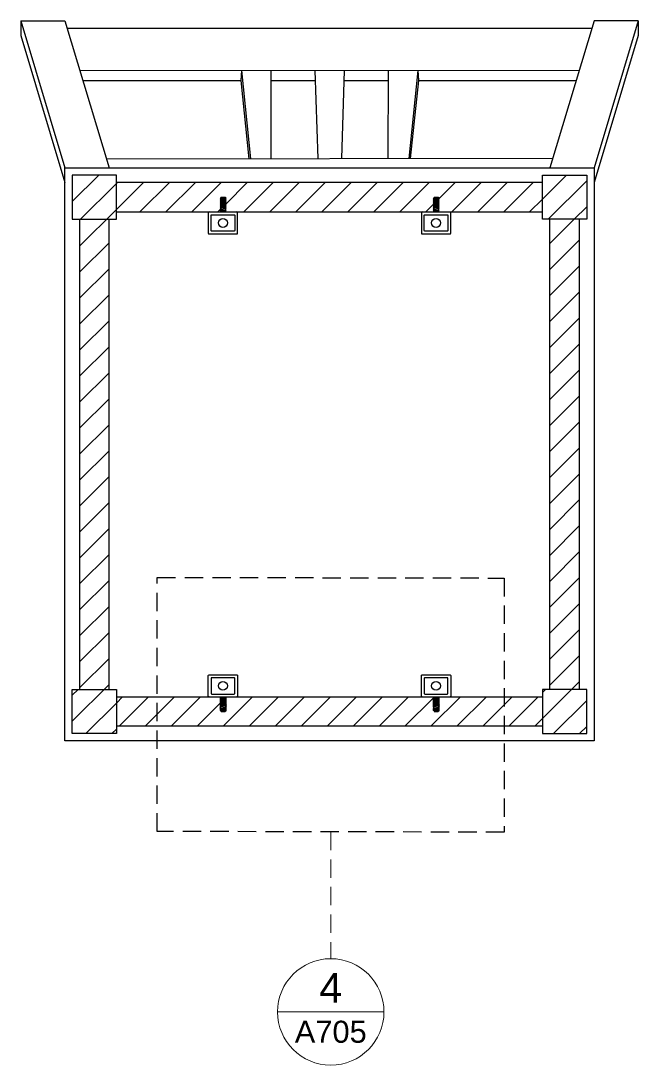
# Model space of a CAD drawing. Header units: inches. Extents: x -56 to 1054, y -93 to 354.
# Drawn here: x 1012 to 1054, y 108.1 to 179.2 of the extents above; entities that cross this region are included whole.
import ezdxf
from ezdxf.enums import TextEntityAlignment as Align

# ---------------------------------------------------------------- set-up
doc = ezdxf.new("R2010")
doc.units = ezdxf.units.IN
doc.header["$MEASUREMENT"] = 0
doc.linetypes.add('DASHED2', pattern=[0.375, 0.25, -0.125])
doc.layers.get('0').update_dxf_attribs({"lineweight": 30})
for name, color, linetype, lineweight in [('A-ANNO-SYMB', 3, 'Continuous', 18), ('RETINI', 7, 'Continuous', 20), ('Viti', 4, 'Continuous', 25)]:
    doc.layers.add(name, color=color, linetype=linetype, lineweight=lineweight)
doc.styles.get("Standard").update_dxf_attribs({"font": 'Arial.ttf'})
pattern_1 = [(45, (164.1227, 40.336), (-0.8838835, 0.8838835), [])]

# ---------------------------------------------------------------- blocks, each defined once
blk = doc.blocks.new('b')
for p, q in [((585.853, 49.4), (585.853, 48)), ((585.903, 49.45), (587.803, 49.45)), ((587.853, 48), (587.853, 49.4)), ((585.903, 47.95), (587.803, 47.95))]:
    blk.add_line(p, q)
for centre, start, end in [((585.903, 49.4), 90, 180), ((587.803, 49.4), 0, 90), ((585.903, 48), 180, 270), ((587.803, 48), 270, 0)]:
    blk.add_arc(centre, 0.05, start, end)

msp = doc.modelspace()

# ---------------------------------------------------------------- hatches: boundary and pattern name
at = {"layer": 'RETINI'}
h = msp.add_hatch(dxfattribs=at)
h.set_pattern_fill('ANSI31', color=256, scale=10)
h.set_pattern_definition(pattern_1)
h.paths.add_polyline_path([(1050.468, 130.698), (1050.468, 133.698), (1047.468, 133.698), (1047.468, 130.698)])
h.paths.add_polyline_path([(1018.468, 133.698), (1015.468, 133.698), (1015.468, 130.698), (1018.468, 130.698)])
h.paths.add_polyline_path([(1018.468, 165.698), (1018.468, 168.698), (1015.468, 168.698), (1015.468, 165.698)])
h.paths.add_polyline_path([(1017.968, 165.698), (1015.968, 165.698), (1015.968, 133.698), (1017.968, 133.698)])
h = msp.add_hatch(dxfattribs=at)
h.set_pattern_fill('ANSI31', color=256, scale=10)
h.set_pattern_definition(pattern_1)
h.paths.add_polyline_path([(1047.468, 168.698), (1047.468, 165.698), (1050.468, 165.698), (1050.468, 168.698)])
h = msp.add_hatch(dxfattribs=at)
h.set_pattern_fill('ANSI31', color=256, scale=10)
h.set_pattern_definition(pattern_1)
h.paths.add_polyline_path([(1040.081, 167.198), (1040.356, 167.198, -0.414214), (1040.381, 167.173), (1040.381, 167.168), (1040.431, 167.148), (1040.381, 167.098), (1040.431, 167.078), (1040.381, 167.028), (1040.431, 167.008), (1040.381, 166.958), (1040.431, 166.938), (1040.381, 166.888), (1040.431, 166.868), (1040.381, 166.818), (1040.431, 166.798), (1040.381, 166.748), (1040.431, 166.728), (1040.381, 166.678), (1040.431, 166.658), (1040.381, 166.608), (1040.431, 166.588), (1040.381, 166.538), (1040.431, 166.518), (1040.381, 166.468), (1040.431, 166.448), (1040.381, 166.398), (1040.431, 166.378), (1040.381, 166.328), (1040.431, 166.308), (1040.381, 166.258), (1040.431, 166.238), (1040.391, 166.198), (1041.168, 166.198), (1047.468, 166.198), (1047.468, 168.198), (1018.468, 168.198), (1018.468, 166.198), (1025.546, 166.198), (1025.581, 166.233), (1025.531, 166.253), (1025.581, 166.303), (1025.531, 166.323), (1025.581, 166.373), (1025.531, 166.393), (1025.581, 166.443), (1025.531, 166.463), (1025.581, 166.513), (1025.531, 166.533), (1025.581, 166.583), (1025.531, 166.603), (1025.581, 166.653), (1025.531, 166.673), (1025.581, 166.723), (1025.531, 166.743), (1025.581, 166.793), (1025.531, 166.813), (1025.581, 166.863), (1025.531, 166.883), (1025.581, 166.933), (1025.531, 166.953), (1025.581, 167.003), (1025.531, 167.023), (1025.581, 167.073), (1025.531, 167.093), (1025.581, 167.143), (1025.581, 167.198), (1025.856, 167.198, -0.414214), (1025.881, 167.173), (1025.881, 167.168), (1025.931, 167.148), (1025.881, 167.098), (1025.931, 167.078), (1025.881, 167.028), (1025.931, 167.008), (1025.881, 166.958), (1025.931, 166.938), (1025.881, 166.888), (1025.931, 166.868), (1025.881, 166.818), (1025.931, 166.798), (1025.881, 166.748), (1025.931, 166.728), (1025.881, 166.678), (1025.931, 166.658), (1025.881, 166.608), (1025.931, 166.588), (1025.881, 166.538), (1025.931, 166.518), (1025.881, 166.468), (1025.931, 166.448), (1025.881, 166.398), (1025.931, 166.378), (1025.881, 166.328), (1025.931, 166.308), (1025.881, 166.258), (1025.931, 166.238), (1025.891, 166.198), (1026.668, 166.198), (1040.046, 166.198), (1040.081, 166.233), (1040.031, 166.253), (1040.081, 166.303), (1040.031, 166.323), (1040.081, 166.373), (1040.031, 166.393), (1040.081, 166.443), (1040.031, 166.463), (1040.081, 166.513), (1040.031, 166.533), (1040.081, 166.583), (1040.031, 166.603), (1040.081, 166.653), (1040.031, 166.673), (1040.081, 166.723), (1040.031, 166.743), (1040.081, 166.793), (1040.031, 166.813), (1040.081, 166.863), (1040.031, 166.883), (1040.081, 166.933), (1040.031, 166.953), (1040.081, 167.003), (1040.031, 167.023), (1040.081, 167.073), (1040.031, 167.093), (1040.081, 167.143)])
h.paths.add_polyline_path([(1049.968, 165.698), (1047.968, 165.698), (1047.968, 133.698), (1049.968, 133.698)])
h = msp.add_hatch(dxfattribs=at)
h.set_pattern_fill('ANSI31', color=256, scale=10)
h.set_pattern_definition(pattern_1)
h.paths.add_polyline_path([(1047.468, 133.198), (1040.391, 133.198), (1040.481, 133.108), (1040.381, 133.068), (1040.481, 132.968), (1040.381, 132.928), (1040.481, 132.828), (1040.381, 132.788), (1040.481, 132.688), (1040.381, 132.648), (1040.481, 132.548), (1040.381, 132.508), (1040.481, 132.408), (1040.381, 132.368), (1040.481, 132.268), (1040.381, 132.228), (1040.381, 132.198), (1040.106, 132.198, -0.414214), (1040.081, 132.223), (1040.081, 132.253), (1039.981, 132.353), (1040.081, 132.393), (1039.981, 132.493), (1040.081, 132.533), (1039.981, 132.633), (1040.081, 132.673), (1039.981, 132.773), (1040.081, 132.813), (1039.981, 132.913), (1040.081, 132.953), (1039.981, 133.053), (1040.081, 133.093), (1039.976, 133.198), (1039.268, 133.198), (1025.891, 133.198), (1025.981, 133.108), (1025.881, 133.068), (1025.981, 132.968), (1025.881, 132.928), (1025.981, 132.828), (1025.881, 132.788), (1025.981, 132.688), (1025.881, 132.648), (1025.981, 132.548), (1025.881, 132.508), (1025.981, 132.408), (1025.881, 132.368), (1025.981, 132.268), (1025.881, 132.228), (1025.881, 132.198), (1025.606, 132.198, -0.414214), (1025.581, 132.223), (1025.581, 132.253), (1025.481, 132.353), (1025.581, 132.393), (1025.481, 132.493), (1025.581, 132.533), (1025.481, 132.633), (1025.581, 132.673), (1025.481, 132.773), (1025.581, 132.813), (1025.481, 132.913), (1025.581, 132.953), (1025.481, 133.053), (1025.581, 133.093), (1025.476, 133.198), (1024.768, 133.198), (1018.468, 133.198), (1018.468, 131.198), (1047.468, 131.198)])

# ---------------------------------------------------------------- linework, layer by layer
for p, q in [((1011.968, 179.198), (1014.968, 169.198)), ((1011.968, 179.198), (1011.968, 178.198)), ((1011.968, 179.198), (1014.968, 179.198)), ((1014.968, 179.198), (1017.968, 169.198)), ((1050.968, 179.198), (1047.968, 169.198)), ((1053.968, 179.198), (1050.968, 169.198)), ((1053.968, 179.198), (1050.968, 179.198)), ((1053.968, 179.198), (1053.968, 178.198)), ((1015.118, 178.698), (1050.818, 178.698)), ((1011.968, 178.198), (1014.968, 168.198)), ((1053.968, 178.198), (1050.968, 168.198)), ((1015.981, 175.824), (1049.961, 175.842)), ((1026.971, 175.83), (1026.928, 175.131)), ((1026.971, 175.833), (1027.588, 169.82)), ((1028.971, 175.833), (1028.981, 169.822)), ((1031.971, 175.833), (1032.167, 169.827)), ((1031.971, 175.833), (1032.167, 169.827)), ((1033.971, 175.833), (1033.775, 169.83)), ((1033.971, 175.833), (1033.775, 169.83)), ((1036.971, 175.833), (1036.941, 169.835)), ((1038.971, 175.833), (1038.356, 169.837)), ((1038.971, 175.83), (1039.014, 175.131)), ((1016.189, 175.131), (1026.928, 175.131)), ((1026.928, 175.131), (1027.485, 169.82)), ((1028.972, 175.131), (1031.994, 175.131)), ((1033.948, 175.131), (1036.968, 175.131)), ((1039.014, 175.131), (1038.458, 169.837)), ((1039.014, 175.131), (1049.748, 175.131)), ((1017.787, 169.804), (1048.165, 169.853)), ((1047.468, 168.198), (1018.468, 168.198)), ((1015.968, 165.698), (1017.968, 165.698)), ((1015.968, 165.698), (1015.968, 133.698)), ((1017.968, 133.698), (1017.968, 165.698)), ((1018.468, 166.198), (1047.468, 166.198)), ((1047.968, 133.698), (1047.968, 165.698)), ((1049.968, 165.698), (1049.968, 133.698)), ((1015.968, 133.698), (1017.968, 133.698)), ((1018.468, 133.198), (1047.468, 133.198)), ((1047.468, 131.198), (1018.468, 131.198))]:
    msp.add_line(p, q)
for points in [[(1014.968, 169.198), (1050.968, 169.198), (1050.968, 130.198), (1014.968, 130.198)], [(1018.468, 168.698), (1015.468, 168.698), (1015.468, 165.698), (1018.468, 165.698)], [(1047.468, 168.698), (1050.468, 168.698), (1050.468, 165.698), (1047.468, 165.698)], [(1018.468, 130.698), (1015.468, 130.698), (1015.468, 133.698), (1018.468, 133.698)], [(1047.468, 130.698), (1050.468, 130.698), (1050.468, 133.698), (1047.468, 133.698)]]:
    msp.add_lwpolyline(points, close=True)
at = {"linetype": 'DASHED2', "ltscale": 5}
msp.add_lwpolyline([(1021.25, 141.332), (1044.859, 141.285), (1044.859, 123.99), (1021.25, 124.037)], close=True, dxfattribs=at)
at = {"layer": 'A-ANNO-SYMB', "linetype": 'DASHED2', "ltscale": 5}
msp.add_line((1033.054, 124.013), (1033.054, 115.381), dxfattribs=at)
at = {"layer": 'A-ANNO-SYMB', "linetype": 'Continuous'}
msp.add_line((1029.434, 111.76), (1036.674, 111.76), dxfattribs=at)
msp.add_circle((1033.054, 111.76), 3.62, dxfattribs=at)
at = {"layer": 'Viti'}
for p, q in [((1025.581, 167.143), (1025.531, 167.093)), ((1025.531, 167.093), (1025.581, 167.073)), ((1025.581, 167.073), (1025.531, 167.023)), ((1025.531, 167.023), (1025.581, 167.003)), ((1025.581, 167.003), (1025.531, 166.953)), ((1025.581, 167.143), (1025.581, 167.173)), ((1025.881, 167.168), (1025.581, 167.143)), ((1025.881, 167.098), (1025.581, 167.073)), ((1025.881, 167.028), (1025.581, 167.003)), ((1025.606, 167.198), (1025.856, 167.198)), ((1025.881, 167.173), (1025.881, 167.168)), ((1025.931, 167.148), (1025.881, 167.168)), ((1025.881, 167.098), (1025.931, 167.148)), ((1025.931, 167.078), (1025.881, 167.098)), ((1025.881, 167.028), (1025.931, 167.078)), ((1025.931, 167.008), (1025.881, 167.028)), ((1025.881, 166.958), (1025.931, 167.008)), ((1040.081, 167.143), (1040.031, 167.093)), ((1040.031, 167.093), (1040.081, 167.073)), ((1040.081, 167.073), (1040.031, 167.023)), ((1040.031, 167.023), (1040.081, 167.003)), ((1040.081, 167.003), (1040.031, 166.953)), ((1040.081, 167.143), (1040.081, 167.173)), ((1040.381, 167.168), (1040.081, 167.143)), ((1040.381, 167.098), (1040.081, 167.073)), ((1040.381, 167.028), (1040.081, 167.003)), ((1040.106, 167.198), (1040.356, 167.198)), ((1040.381, 167.173), (1040.381, 167.168)), ((1040.431, 167.148), (1040.381, 167.168)), ((1040.381, 167.098), (1040.431, 167.148)), ((1040.431, 167.078), (1040.381, 167.098)), ((1040.381, 167.028), (1040.431, 167.078)), ((1040.431, 167.008), (1040.381, 167.028)), ((1040.381, 166.958), (1040.431, 167.008)), ((1025.531, 166.953), (1025.581, 166.933)), ((1025.581, 166.933), (1025.531, 166.883)), ((1025.531, 166.883), (1025.581, 166.863)), ((1025.581, 166.863), (1025.531, 166.813)), ((1025.531, 166.813), (1025.581, 166.793)), ((1025.581, 166.793), (1025.531, 166.743)), ((1025.531, 166.743), (1025.581, 166.723)), ((1025.581, 166.723), (1025.531, 166.673)), ((1025.531, 166.673), (1025.581, 166.653)), ((1025.581, 166.653), (1025.531, 166.603)), ((1025.531, 166.603), (1025.581, 166.583)), ((1025.581, 166.583), (1025.531, 166.533)), ((1025.531, 166.533), (1025.581, 166.513)), ((1025.581, 166.513), (1025.531, 166.463)), ((1025.531, 166.463), (1025.581, 166.443)), ((1025.581, 166.443), (1025.531, 166.393)), ((1025.531, 166.393), (1025.581, 166.373)), ((1025.581, 166.373), (1025.531, 166.323)), ((1025.531, 166.323), (1025.581, 166.303)), ((1025.581, 166.303), (1025.531, 166.253)), ((1025.881, 166.958), (1025.581, 166.933)), ((1025.881, 166.888), (1025.581, 166.863)), ((1025.881, 166.818), (1025.581, 166.793)), ((1025.881, 166.748), (1025.581, 166.723)), ((1025.881, 166.678), (1025.581, 166.653)), ((1025.881, 166.608), (1025.581, 166.583)), ((1025.881, 166.538), (1025.581, 166.513)), ((1025.881, 166.468), (1025.581, 166.443)), ((1025.881, 166.398), (1025.581, 166.373)), ((1025.881, 166.328), (1025.581, 166.303)), ((1025.931, 166.938), (1025.881, 166.958)), ((1025.881, 166.888), (1025.931, 166.938)), ((1025.931, 166.868), (1025.881, 166.888)), ((1025.881, 166.818), (1025.931, 166.868)), ((1025.931, 166.798), (1025.881, 166.818)), ((1025.881, 166.748), (1025.931, 166.798)), ((1025.931, 166.728), (1025.881, 166.748)), ((1025.881, 166.678), (1025.931, 166.728)), ((1025.931, 166.658), (1025.881, 166.678)), ((1025.881, 166.608), (1025.931, 166.658)), ((1025.931, 166.588), (1025.881, 166.608)), ((1025.881, 166.538), (1025.931, 166.588)), ((1025.931, 166.518), (1025.881, 166.538)), ((1025.881, 166.468), (1025.931, 166.518)), ((1025.931, 166.448), (1025.881, 166.468)), ((1025.881, 166.398), (1025.931, 166.448)), ((1025.931, 166.378), (1025.881, 166.398)), ((1025.881, 166.328), (1025.931, 166.378)), ((1025.931, 166.308), (1025.881, 166.328)), ((1025.881, 166.258), (1025.931, 166.308)), ((1040.031, 166.953), (1040.081, 166.933)), ((1040.081, 166.933), (1040.031, 166.883)), ((1040.031, 166.883), (1040.081, 166.863)), ((1040.081, 166.863), (1040.031, 166.813)), ((1040.031, 166.813), (1040.081, 166.793)), ((1040.081, 166.793), (1040.031, 166.743)), ((1040.031, 166.743), (1040.081, 166.723)), ((1040.081, 166.723), (1040.031, 166.673)), ((1040.031, 166.673), (1040.081, 166.653)), ((1040.081, 166.653), (1040.031, 166.603)), ((1040.031, 166.603), (1040.081, 166.583)), ((1040.081, 166.583), (1040.031, 166.533)), ((1040.031, 166.533), (1040.081, 166.513)), ((1040.081, 166.513), (1040.031, 166.463)), ((1040.031, 166.463), (1040.081, 166.443)), ((1040.081, 166.443), (1040.031, 166.393)), ((1040.031, 166.393), (1040.081, 166.373)), ((1040.081, 166.373), (1040.031, 166.323)), ((1040.031, 166.323), (1040.081, 166.303)), ((1040.081, 166.303), (1040.031, 166.253)), ((1040.381, 166.958), (1040.081, 166.933)), ((1040.381, 166.888), (1040.081, 166.863)), ((1040.381, 166.818), (1040.081, 166.793)), ((1040.381, 166.748), (1040.081, 166.723)), ((1040.381, 166.678), (1040.081, 166.653)), ((1040.381, 166.608), (1040.081, 166.583)), ((1040.381, 166.538), (1040.081, 166.513)), ((1040.381, 166.468), (1040.081, 166.443)), ((1040.381, 166.398), (1040.081, 166.373)), ((1040.381, 166.328), (1040.081, 166.303)), ((1040.431, 166.938), (1040.381, 166.958)), ((1040.381, 166.888), (1040.431, 166.938)), ((1040.431, 166.868), (1040.381, 166.888)), ((1040.381, 166.818), (1040.431, 166.868)), ((1040.431, 166.798), (1040.381, 166.818)), ((1040.381, 166.748), (1040.431, 166.798)), ((1040.431, 166.728), (1040.381, 166.748)), ((1040.381, 166.678), (1040.431, 166.728)), ((1040.431, 166.658), (1040.381, 166.678)), ((1040.381, 166.608), (1040.431, 166.658)), ((1040.431, 166.588), (1040.381, 166.608)), ((1040.381, 166.538), (1040.431, 166.588)), ((1040.431, 166.518), (1040.381, 166.538)), ((1040.381, 166.468), (1040.431, 166.518)), ((1040.431, 166.448), (1040.381, 166.468)), ((1040.381, 166.398), (1040.431, 166.448)), ((1040.431, 166.378), (1040.381, 166.398)), ((1040.381, 166.328), (1040.431, 166.378)), ((1040.431, 166.308), (1040.381, 166.328)), ((1040.381, 166.258), (1040.431, 166.308)), ((1025.531, 166.253), (1025.581, 166.233)), ((1025.581, 166.233), (1025.546, 166.198)), ((1025.546, 166.198), (1025.891, 166.198)), ((1025.881, 166.258), (1025.581, 166.233)), ((1025.931, 166.238), (1025.881, 166.258)), ((1025.891, 166.198), (1025.931, 166.238)), ((1040.031, 166.253), (1040.081, 166.233)), ((1040.081, 166.233), (1040.046, 166.198)), ((1040.046, 166.198), (1040.391, 166.198)), ((1040.381, 166.258), (1040.081, 166.233)), ((1040.431, 166.238), (1040.381, 166.258)), ((1040.391, 166.198), (1040.431, 166.238)), ((1025.531, 133.143), (1025.581, 133.163)), ((1025.581, 133.093), (1025.531, 133.143)), ((1025.531, 133.073), (1025.581, 133.093)), ((1025.581, 133.023), (1025.531, 133.073)), ((1025.531, 133.003), (1025.581, 133.023)), ((1025.581, 132.953), (1025.531, 133.003)), ((1025.531, 132.933), (1025.581, 132.953)), ((1025.581, 132.883), (1025.531, 132.933)), ((1025.531, 132.863), (1025.581, 132.883)), ((1025.581, 133.163), (1025.546, 133.198)), ((1025.881, 133.138), (1025.581, 133.163)), ((1025.881, 133.068), (1025.581, 133.093)), ((1025.881, 132.998), (1025.581, 133.023)), ((1025.881, 132.928), (1025.581, 132.953)), ((1025.881, 132.858), (1025.581, 132.883)), ((1025.931, 133.158), (1025.881, 133.138)), ((1025.881, 133.138), (1025.931, 133.088)), ((1025.931, 133.088), (1025.881, 133.068)), ((1025.881, 133.068), (1025.931, 133.018)), ((1025.931, 133.018), (1025.881, 132.998)), ((1025.881, 132.998), (1025.931, 132.948)), ((1025.931, 132.948), (1025.881, 132.928)), ((1025.881, 132.928), (1025.931, 132.878)), ((1025.891, 133.198), (1025.931, 133.158)), ((1040.031, 133.143), (1040.081, 133.163)), ((1040.081, 133.093), (1040.031, 133.143)), ((1040.031, 133.073), (1040.081, 133.093)), ((1040.081, 133.023), (1040.031, 133.073)), ((1040.031, 133.003), (1040.081, 133.023)), ((1040.081, 132.953), (1040.031, 133.003)), ((1040.031, 132.933), (1040.081, 132.953)), ((1040.081, 132.883), (1040.031, 132.933)), ((1040.031, 132.863), (1040.081, 132.883)), ((1040.081, 133.163), (1040.046, 133.198)), ((1040.381, 133.138), (1040.081, 133.163)), ((1040.381, 133.068), (1040.081, 133.093)), ((1040.381, 132.998), (1040.081, 133.023)), ((1040.381, 132.928), (1040.081, 132.953)), ((1040.381, 132.858), (1040.081, 132.883)), ((1040.431, 133.158), (1040.381, 133.138)), ((1040.381, 133.138), (1040.431, 133.088)), ((1040.431, 133.088), (1040.381, 133.068)), ((1040.381, 133.068), (1040.431, 133.018)), ((1040.431, 133.018), (1040.381, 132.998)), ((1040.381, 132.998), (1040.431, 132.948)), ((1040.431, 132.948), (1040.381, 132.928)), ((1040.381, 132.928), (1040.431, 132.878)), ((1040.391, 133.198), (1040.431, 133.158)), ((1025.581, 132.813), (1025.531, 132.863)), ((1025.531, 132.793), (1025.581, 132.813)), ((1025.581, 132.743), (1025.531, 132.793)), ((1025.531, 132.723), (1025.581, 132.743)), ((1025.581, 132.673), (1025.531, 132.723)), ((1025.531, 132.653), (1025.581, 132.673)), ((1025.581, 132.603), (1025.531, 132.653)), ((1025.531, 132.583), (1025.581, 132.603)), ((1025.581, 132.533), (1025.531, 132.583)), ((1025.531, 132.513), (1025.581, 132.533)), ((1025.581, 132.463), (1025.531, 132.513)), ((1025.531, 132.443), (1025.581, 132.463)), ((1025.581, 132.393), (1025.531, 132.443)), ((1025.531, 132.373), (1025.581, 132.393)), ((1025.581, 132.323), (1025.531, 132.373)), ((1025.531, 132.303), (1025.581, 132.323)), ((1025.581, 132.253), (1025.531, 132.303)), ((1025.881, 132.788), (1025.581, 132.813)), ((1025.881, 132.718), (1025.581, 132.743)), ((1025.881, 132.648), (1025.581, 132.673)), ((1025.881, 132.578), (1025.581, 132.603)), ((1025.881, 132.508), (1025.581, 132.533)), ((1025.881, 132.438), (1025.581, 132.463)), ((1025.881, 132.368), (1025.581, 132.393)), ((1025.881, 132.298), (1025.581, 132.323)), ((1025.881, 132.228), (1025.581, 132.253)), ((1025.581, 132.253), (1025.581, 132.223)), ((1025.606, 132.198), (1025.856, 132.198)), ((1025.931, 132.878), (1025.881, 132.858)), ((1025.881, 132.858), (1025.931, 132.808)), ((1025.931, 132.808), (1025.881, 132.788)), ((1025.881, 132.788), (1025.931, 132.738)), ((1025.931, 132.738), (1025.881, 132.718)), ((1025.881, 132.718), (1025.931, 132.668)), ((1025.931, 132.668), (1025.881, 132.648)), ((1025.881, 132.648), (1025.931, 132.598)), ((1025.931, 132.598), (1025.881, 132.578)), ((1025.881, 132.578), (1025.931, 132.528)), ((1025.931, 132.528), (1025.881, 132.508)), ((1025.881, 132.508), (1025.931, 132.458)), ((1025.931, 132.458), (1025.881, 132.438)), ((1025.881, 132.438), (1025.931, 132.388)), ((1025.931, 132.388), (1025.881, 132.368)), ((1025.881, 132.368), (1025.931, 132.318)), ((1025.931, 132.318), (1025.881, 132.298)), ((1025.881, 132.298), (1025.931, 132.248)), ((1025.931, 132.248), (1025.881, 132.228)), ((1025.881, 132.223), (1025.881, 132.228)), ((1040.081, 132.813), (1040.031, 132.863)), ((1040.031, 132.793), (1040.081, 132.813)), ((1040.081, 132.743), (1040.031, 132.793)), ((1040.031, 132.723), (1040.081, 132.743)), ((1040.081, 132.673), (1040.031, 132.723)), ((1040.031, 132.653), (1040.081, 132.673)), ((1040.081, 132.603), (1040.031, 132.653)), ((1040.031, 132.583), (1040.081, 132.603)), ((1040.081, 132.533), (1040.031, 132.583)), ((1040.031, 132.513), (1040.081, 132.533)), ((1040.081, 132.463), (1040.031, 132.513)), ((1040.031, 132.443), (1040.081, 132.463)), ((1040.081, 132.393), (1040.031, 132.443)), ((1040.031, 132.373), (1040.081, 132.393)), ((1040.081, 132.323), (1040.031, 132.373)), ((1040.031, 132.303), (1040.081, 132.323)), ((1040.081, 132.253), (1040.031, 132.303)), ((1040.381, 132.788), (1040.081, 132.813)), ((1040.381, 132.718), (1040.081, 132.743)), ((1040.381, 132.648), (1040.081, 132.673)), ((1040.381, 132.578), (1040.081, 132.603)), ((1040.381, 132.508), (1040.081, 132.533)), ((1040.381, 132.438), (1040.081, 132.463)), ((1040.381, 132.368), (1040.081, 132.393)), ((1040.381, 132.298), (1040.081, 132.323)), ((1040.381, 132.228), (1040.081, 132.253)), ((1040.081, 132.253), (1040.081, 132.223)), ((1040.106, 132.198), (1040.356, 132.198)), ((1040.431, 132.878), (1040.381, 132.858)), ((1040.381, 132.858), (1040.431, 132.808)), ((1040.431, 132.808), (1040.381, 132.788)), ((1040.381, 132.788), (1040.431, 132.738)), ((1040.431, 132.738), (1040.381, 132.718)), ((1040.381, 132.718), (1040.431, 132.668)), ((1040.431, 132.668), (1040.381, 132.648)), ((1040.381, 132.648), (1040.431, 132.598)), ((1040.431, 132.598), (1040.381, 132.578)), ((1040.381, 132.578), (1040.431, 132.528)), ((1040.431, 132.528), (1040.381, 132.508)), ((1040.381, 132.508), (1040.431, 132.458)), ((1040.431, 132.458), (1040.381, 132.438)), ((1040.381, 132.438), (1040.431, 132.388)), ((1040.431, 132.388), (1040.381, 132.368)), ((1040.381, 132.368), (1040.431, 132.318)), ((1040.431, 132.318), (1040.381, 132.298)), ((1040.381, 132.298), (1040.431, 132.248)), ((1040.431, 132.248), (1040.381, 132.228)), ((1040.381, 132.223), (1040.381, 132.228))]:
    msp.add_line(p, q, dxfattribs=at)
for points in [[(1024.963, 166.004), (1026.474, 166.004, -0.414214), (1026.524, 165.954), (1026.524, 164.943, -0.414214), (1026.474, 164.893), (1024.963, 164.893, -0.414214), (1024.913, 164.943), (1024.913, 165.954, -0.414214)], [(1039.463, 166.004), (1040.974, 166.004, -0.414214), (1041.024, 165.954), (1041.024, 164.943, -0.414214), (1040.974, 164.893), (1039.463, 164.893, -0.414214), (1039.413, 164.943), (1039.413, 165.954, -0.414214)], [(1024.963, 133.393), (1026.474, 133.393, 0.414214), (1026.524, 133.443), (1026.524, 134.454, 0.414214), (1026.474, 134.504), (1024.963, 134.504, 0.414214), (1024.913, 134.454), (1024.913, 133.443, 0.414214)], [(1039.463, 133.393), (1040.974, 133.393, 0.414214), (1041.024, 133.443), (1041.024, 134.454, 0.414214), (1040.974, 134.504), (1039.463, 134.504, 0.414214), (1039.413, 134.454), (1039.413, 133.443, 0.414214)]]:
    msp.add_lwpolyline(points, format="xyb", close=True, dxfattribs=at)
for centre in [(1025.718, 165.448), (1040.218, 165.448), (1025.718, 133.948), (1040.218, 133.948)]:
    msp.add_circle(centre, 0.3, dxfattribs=at)
for centre, start, end in [((1025.606, 167.173), 90, 180), ((1025.856, 167.173), 360, 90), ((1040.106, 167.173), 90, 180), ((1040.356, 167.173), 360, 90), ((1025.606, 132.223), 180, 270), ((1025.856, 132.223), 270, 0), ((1040.106, 132.223), 180, 270), ((1040.356, 132.223), 270, 0)]:
    msp.add_arc(centre, 0.025, start, end, dxfattribs=at)

# ---------------------------------------------------------------- block references
for p in [(438.866, 116.748), (453.366, 116.748)]:
    msp.add_blockref('b', p, dxfattribs=at)
at = {"layer": 'Viti', "xscale": -1, "rotation": 180}
for p in [(438.866, 182.648), (453.366, 182.648)]:
    msp.add_blockref('b', p, dxfattribs=at)

# ---------------------------------------------------------------- texts
at = {"layer": 'A-ANNO-SYMB', "linetype": 'Continuous'}
for tag, text, height, p in [('4', 'A301', 2, (1033.054, 114.398)), ('A705', 'A', 1.5, (1033.054, 111.16))]:
    msp.add_attdef(tag, text=text, height=height, dxfattribs=at).set_placement(p, align=Align.TOP_CENTER)

doc.saveas('drawing.dxf')
